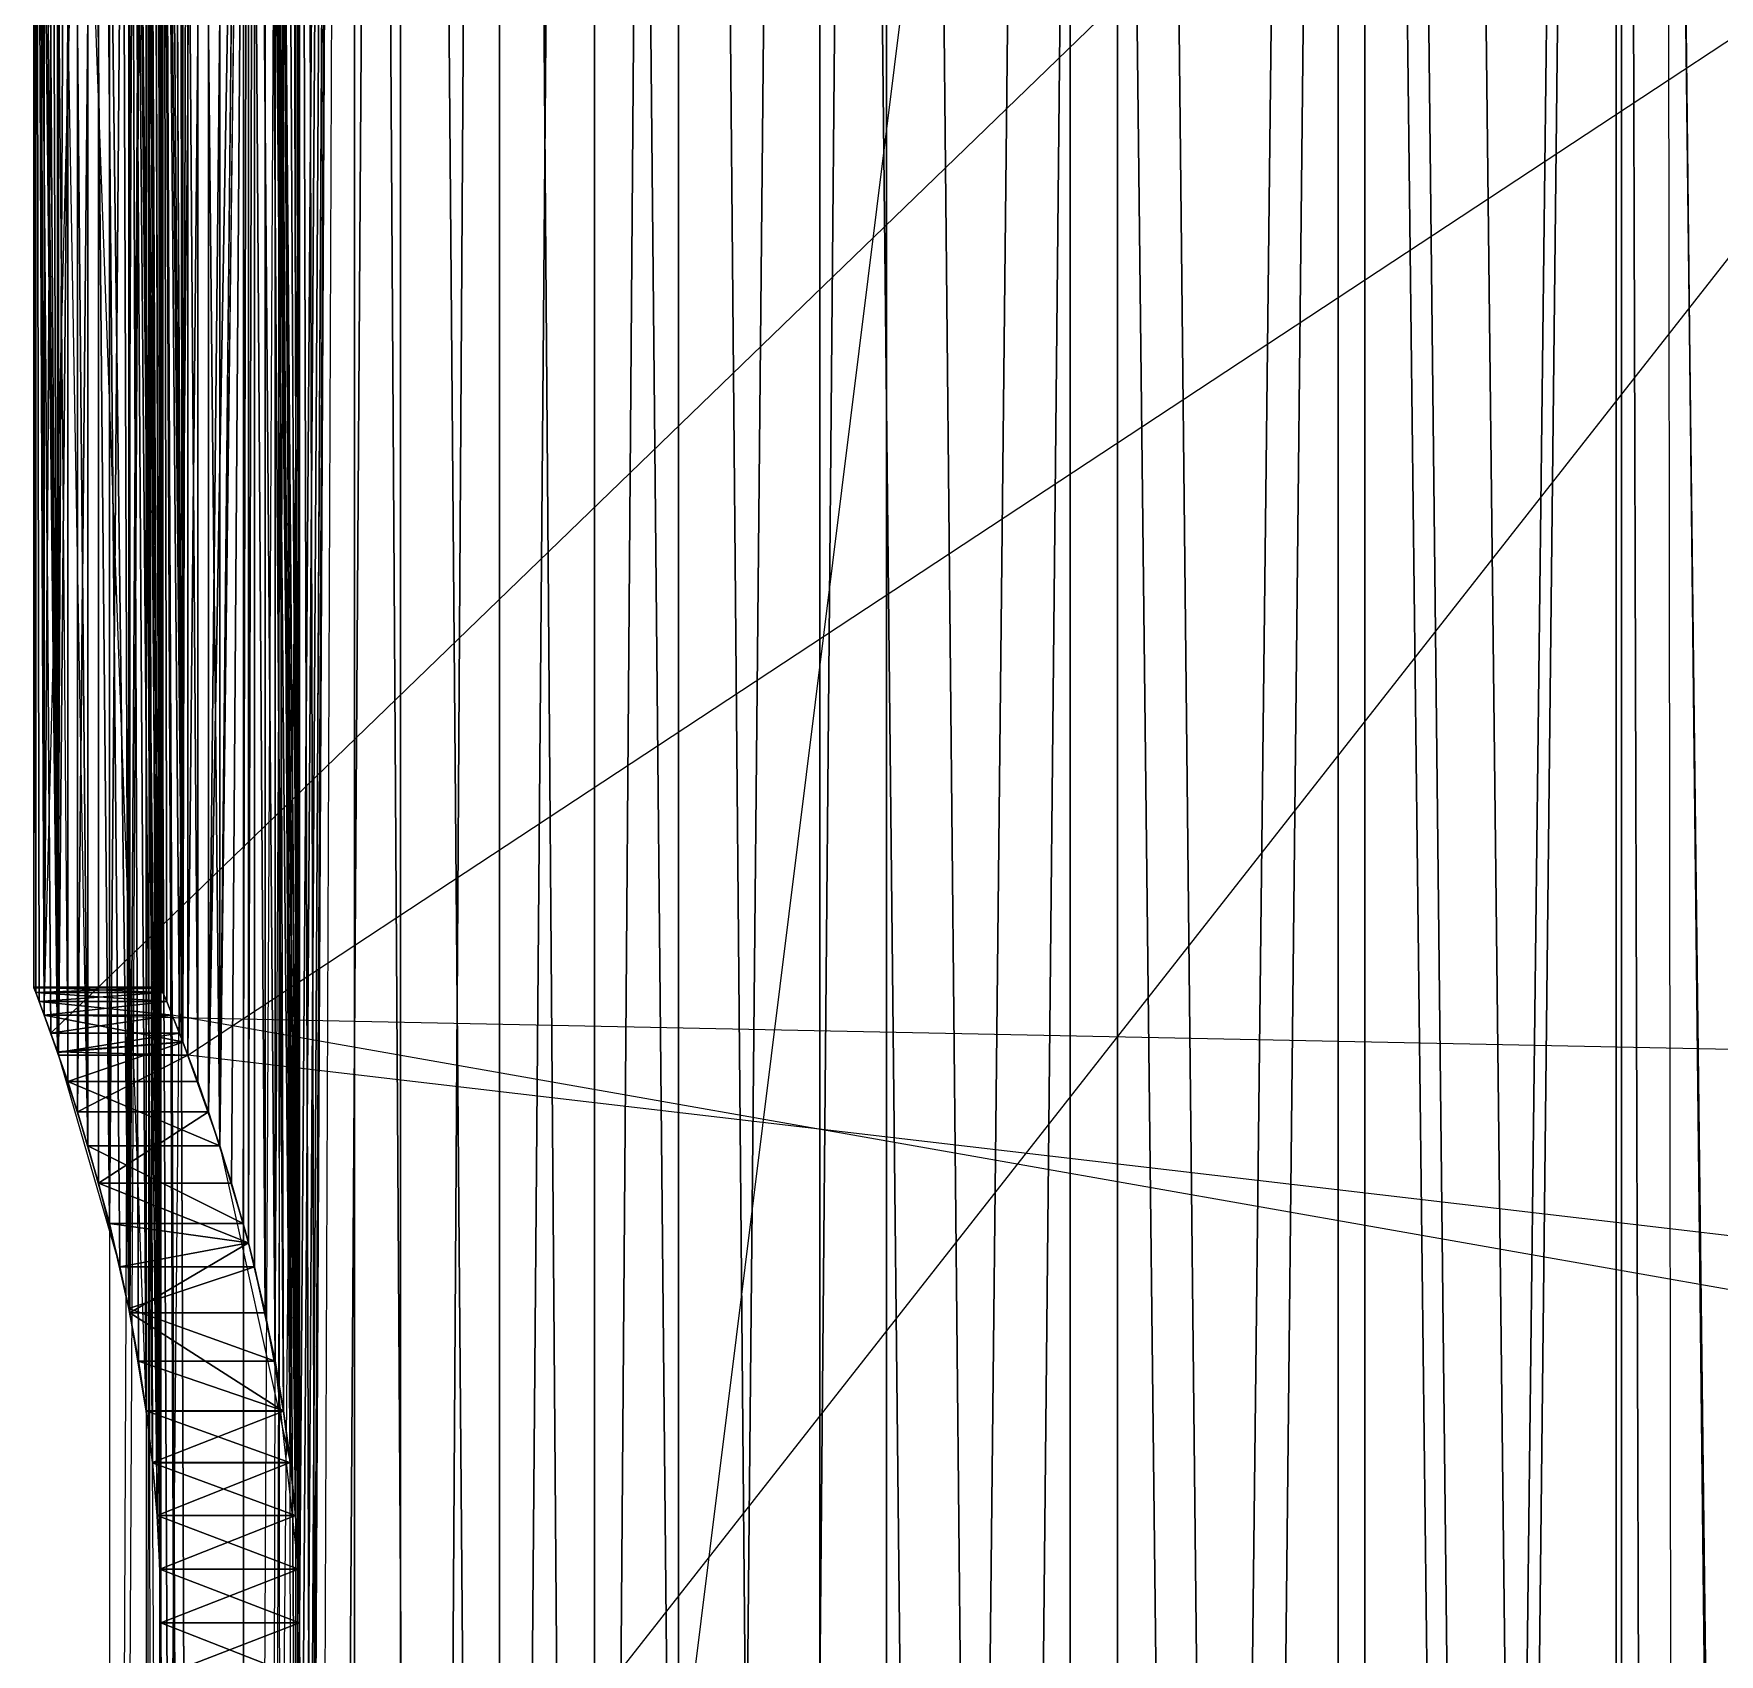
# Model space of a CAD drawing. Extents: x 234 to 504, y 2754 to 8450.
# Drawn here: x 234.2 to 371.6, y 4045.8 to 4177.8 of the extents above; entities that cross this region are included whole.
import ezdxf

# ---------------------------------------------------------------- set-up
doc = ezdxf.new("R2010")
doc.units = 0
doc.layers.get('0').update_dxf_attribs({"linetype": 'CONTINUOUS'})

msp = doc.modelspace()

# ---------------------------------------------------------------- linework, layer by layer
at = {"color": 7}
for points in [[(385.98, 6551.26, -102.26), (363.16, 4652.49, -101.29), (363.16, 6551.26, -101.29), (363.16, 4652.49, -101.29), (385.98, 6551.26, -102.26), (385.98, 4652.49, -102.26), (363.16, 4652.49, -101.29), (363.16, 4652.49, -101.29), (385.98, 4652.49, -102.26), (368.88, 2753.73, -101.17), (363.16, 4652.49, -101.29), (368.88, 2753.73, -101.17), (385.98, 4652.49, -102.26), (385.98, 2753.73, -102.26), (368.88, 2753.73, -101.17), (303.72, 8450.03, -129.98)], [(303.72, 8450.03, -129.98), (368.88, 2753.73, -111.52)], [(363.16, 8450.03, -101.29), (368.88, 2753.73, -101.17), (363.16, 2753.73, -101.29), (363.16, 4652.49, -101.29), (368.88, 2753.73, -101.17), (363.16, 4652.49, -101.29), (363.16, 2753.73, -101.29), (340.51, 2753.73, -104.19), (363.16, 4652.49, -101.29)], [(481.86, 5601.87, -184.02), (255.81, 3785.04, -287.41), (255.9, 3789.42, -287.59), (260.38, 2753.73, -296.42), (255.81, 3785.04, -287.41), (260.38, 2753.73, -296.42), (255.9, 3789.42, -287.59), (260.38, 4652.49, -296.42), (260.38, 2753.73, -296.42), (260.38, 2753.73, -296.42), (260.38, 4652.49, -296.42), (272.18, 2753.73, -313.88), (260.38, 2753.73, -296.42), (272.18, 2753.73, -313.88), (260.38, 4652.49, -296.42)], [(251.34, 4652.49, -170.14), (237.81, 3229.94, -205.01)], [(251.34, 4652.49, -170.14), (251.34, 2753.73, -170.14), (244.52, 4561.79, -184.21)], [(260.38, 4652.49, -296.42), (249.4, 3491.62, -270.02)], [(251.34, 4652.49, -301.47), (264.12, 2753.73, -320.39), (264.12, 2753.73, -320.39), (251.34, 4652.49, -301.47), (251.34, 2753.73, -301.47), (264.12, 2753.73, -320.39), (251.34, 2753.73, -301.47), (251.34, 4652.49, -301.47)], [(264.12, 4652.49, -151.22), (264.12, 2753.73, -151.22), (251.34, 2753.73, -170.14), (264.12, 4652.49, -151.22)], [(264.12, 4652.49, -151.22), (251.34, 2753.73, -170.14), (251.34, 4652.49, -170.14)], [(260.38, 4652.49, -296.42), (254.59, 3806.67, -284.63), (255.9, 4048.34, -287.59), (260.38, 4652.49, -296.42), (255.9, 4048.34, -287.59), (254.59, 3806.67, -284.63), (253.11, 3814.67, -281.02), (255.9, 4048.34, -287.59), (255.9, 4048.34, -287.59), (253.11, 3814.67, -281.02), (255.81, 4043.96, -287.41), (255.9, 4048.34, -287.59), (255.56, 4298.51, -286.85)], [(255.9, 4307.26, -287.59), (255.56, 3798.17, -286.85), (255.14, 3802.49, -285.91), (260.38, 4652.49, -296.42), (255.56, 3798.17, -286.85), (260.38, 4652.49, -296.42), (255.14, 3802.49, -285.91), (254.59, 3806.67, -284.63), (260.38, 4652.49, -296.42)], [(260.38, 2753.73, -296.42), (255.9, 3271.57, -287.59), (255.9, 3530.49, -287.59), (260.38, 2753.73, -296.42), (255.9, 3530.49, -287.59), (255.9, 3271.57, -287.59), (255.81, 3275.96, -287.41), (255.9, 3530.49, -287.59), (255.9, 3530.49, -287.59), (255.81, 3275.96, -287.41), (255.56, 3280.32, -286.85), (255.9, 3530.49, -287.59), (255.9, 3789.42, -287.59), (255.81, 3793.8, -287.41), (260.38, 4652.49, -296.42), (255.9, 3789.42, -287.59), (260.38, 4652.49, -296.42), (255.81, 3793.8, -287.41), (255.56, 3798.17, -286.85), (260.38, 4652.49, -296.42)], [(260.38, 4652.49, -175.19), (255.9, 3530.51, -184.02), (255.81, 3526.1, -184.21), (260.38, 2753.73, -175.19), (255.9, 3530.51, -184.02), (260.38, 2753.73, -175.19), (255.81, 4561.79, -184.21)], [(255.81, 4561.79, -184.21), (260.38, 2753.73, -175.19), (260.38, 4652.49, -175.19)], [(260.38, 4652.49, -296.42), (255.9, 4048.34, -287.59), (260.38, 4652.49, -296.42)], [(260.38, 4652.49, -175.19), (260.38, 2753.73, -175.19), (272.18, 4652.49, -157.73)], [(272.18, 4652.49, -157.73), (260.38, 2753.73, -175.19), (272.18, 2753.73, -157.73), (272.18, 4652.49, -157.73)], [(264.12, 4652.49, -320.39), (279.93, 2753.73, -336.88), (279.93, 2753.73, -336.88), (264.12, 4652.49, -320.39), (264.12, 2753.73, -320.39), (279.93, 2753.73, -336.88), (264.12, 2753.73, -320.39), (264.12, 4652.49, -320.39)], [(279.93, 4652.49, -134.74), (279.93, 2753.73, -134.74), (264.12, 2753.73, -151.22), (279.93, 4652.49, -134.74)], [(279.93, 4652.49, -134.74), (264.12, 2753.73, -151.22), (264.12, 4652.49, -151.22)], [(272.18, 4652.49, -157.73), (272.18, 2753.73, -157.73), (286.77, 4652.49, -142.51)], [(286.77, 4652.49, -142.51), (272.18, 2753.73, -157.73), (286.77, 2753.73, -142.51), (286.77, 4652.49, -142.51)], [(272.18, 4652.49, -313.88), (272.18, 2753.73, -313.88), (272.18, 2753.73, -313.88), (272.18, 4652.49, -313.88), (286.77, 2753.73, -329.1), (272.18, 2753.73, -313.88), (286.77, 2753.73, -329.1), (272.18, 4652.49, -313.88)], [(279.93, 4652.49, -336.88), (298.29, 2753.73, -350.46), (298.29, 2753.73, -350.46), (279.93, 4652.49, -336.88), (279.93, 2753.73, -336.88), (298.29, 2753.73, -350.46), (279.93, 2753.73, -336.88), (279.93, 4652.49, -336.88)], [(298.29, 4652.49, -121.16), (298.29, 2753.73, -121.16), (279.93, 2753.73, -134.74), (298.29, 4652.49, -121.16)], [(298.29, 4652.49, -121.16), (279.93, 2753.73, -134.74), (279.93, 4652.49, -134.74)], [(286.77, 4652.49, -142.51), (286.77, 2753.73, -142.51), (303.72, 4652.49, -129.98)], [(303.72, 4652.49, -129.98), (286.77, 2753.73, -142.51), (303.72, 2753.73, -129.98), (303.72, 4652.49, -129.98)], [(286.77, 4652.49, -329.1), (286.77, 2753.73, -329.1), (286.77, 2753.73, -329.1), (286.77, 4652.49, -329.1), (303.72, 2753.73, -341.64), (286.77, 2753.73, -329.1), (303.72, 2753.73, -341.64), (286.77, 4652.49, -329.1)], [(298.29, 4652.49, -350.46), (318.68, 2753.73, -360.74), (318.68, 2753.73, -360.74), (298.29, 4652.49, -350.46), (298.29, 2753.73, -350.46), (318.68, 2753.73, -360.74), (298.29, 2753.73, -350.46), (298.29, 4652.49, -350.46)], [(318.68, 4652.49, -110.88), (318.68, 2753.73, -110.88), (298.29, 2753.73, -121.16), (318.68, 4652.49, -110.88)], [(318.68, 4652.49, -110.88), (298.29, 2753.73, -121.16), (298.29, 4652.49, -121.16)], [(303.72, 4652.49, -129.98), (303.72, 2753.73, -129.98), (322.54, 4652.49, -120.49)], [(322.54, 4652.49, -120.49), (303.72, 2753.73, -129.98), (322.54, 2753.73, -120.49), (322.54, 4652.49, -120.49)], [(303.72, 4652.49, -341.64), (303.72, 2753.73, -341.64), (303.72, 2753.73, -341.64), (303.72, 4652.49, -341.64), (322.54, 2753.73, -351.13), (303.72, 2753.73, -341.64), (322.54, 2753.73, -351.13), (303.72, 4652.49, -341.64)], [(318.68, 4652.49, -360.74), (340.51, 2753.73, -367.42), (340.51, 2753.73, -367.42), (318.68, 4652.49, -360.74), (318.68, 2753.73, -360.74), (340.51, 2753.73, -367.42), (318.68, 2753.73, -360.74), (318.68, 4652.49, -360.74)], [(340.51, 4652.49, -104.19), (340.51, 2753.73, -104.19), (318.68, 2753.73, -110.88), (340.51, 4652.49, -104.19)], [(340.51, 4652.49, -104.19), (318.68, 2753.73, -110.88), (318.68, 4652.49, -110.88)], [(322.54, 4652.49, -120.49), (322.54, 2753.73, -120.49), (342.7, 4652.49, -114.31)], [(342.7, 4652.49, -114.31), (322.54, 2753.73, -120.49), (342.7, 2753.73, -114.31), (342.7, 4652.49, -114.31)], [(322.54, 4652.49, -351.13), (322.54, 2753.73, -351.13), (322.54, 2753.73, -351.13), (322.54, 4652.49, -351.13), (342.7, 2753.73, -357.3), (322.54, 2753.73, -351.13), (342.7, 2753.73, -357.3), (322.54, 4652.49, -351.13)], [(340.51, 4652.49, -367.42), (363.16, 2753.73, -370.33), (363.16, 2753.73, -370.33), (340.51, 4652.49, -367.42), (340.51, 2753.73, -367.42), (363.16, 2753.73, -370.33), (340.51, 2753.73, -367.42), (340.51, 4652.49, -367.42)], [(363.16, 4652.49, -101.29), (340.51, 2753.73, -104.19), (340.51, 4652.49, -104.19)], [(342.7, 4652.49, -114.31), (342.7, 2753.73, -114.31), (363.6, 4652.49, -111.64)], [(363.6, 4652.49, -111.64), (342.7, 2753.73, -114.31), (363.6, 2753.73, -111.64), (363.6, 4652.49, -111.64)], [(342.7, 4652.49, -357.3), (342.7, 2753.73, -357.3), (342.7, 2753.73, -357.3), (342.7, 4652.49, -357.3), (363.6, 2753.73, -359.98), (342.7, 2753.73, -357.3), (363.6, 2753.73, -359.98), (342.7, 4652.49, -357.3)], [(363.16, 4652.49, -370.33), (385.98, 2753.73, -369.36), (385.98, 2753.73, -369.36), (363.16, 4652.49, -370.33), (363.16, 2753.73, -370.33), (385.98, 2753.73, -369.36), (363.16, 2753.73, -370.33), (363.16, 4652.49, -370.33)], [(363.6, 4652.49, -111.64), (363.6, 2753.73, -111.64), (384.67, 4652.49, -112.53)], [(363.6, 4652.49, -111.64), (363.6, 2753.73, -111.64), (368.88, 2753.73, -111.52), (384.67, 4652.49, -112.53), (363.6, 2753.73, -111.64), (384.67, 4652.49, -112.53), (368.88, 2753.73, -111.52), (384.67, 2753.73, -112.53), (384.67, 4652.49, -112.53)], [(363.6, 4652.49, -359.98), (363.6, 2753.73, -359.98), (363.6, 2753.73, -359.98), (363.6, 4652.49, -359.98), (384.67, 2753.73, -359.08), (363.6, 2753.73, -359.98), (384.67, 2753.73, -359.08), (363.6, 4652.49, -359.98)], [(236.18, 2753.73, -258.56), (243.91, 4579.25, -285.92)], [(246.38, 2753.73, -214.8), (255.81, 4570.58, -184.21)], [(244.52, 4561.8, -287.41), (251.34, 2753.73, -301.47), (251.34, 2753.73, -301.47), (244.52, 4561.8, -287.41)], [(244.52, 4561.79, -184.21), (251.34, 2753.73, -170.14), (244.6, 4307.28, -184.02)], [(255.15, 4294.2, -285.92), (255.9, 4048.34, -287.59), (255.56, 4557.43, -286.85)], [(243.4, 4548.93, -284.63), (243.4, 3513.24, -284.63)], [(253.9, 4544.85, -188.62), (254.59, 3547.77, -186.99)], [(234.4, 4255.9, -242.38), (236.19, 4094.82, -258.64), (236.19, 4094.82, -258.64), (234.4, 4255.9, -242.38), (235.63, 4096.39, -255.12), (236.19, 4094.82, -258.64), (235.63, 4096.39, -255.12), (234.4, 4255.9, -242.38), (235.09, 4097.86, -250.96), (235.63, 4096.39, -255.12), (501.49, 4353.5, -212.49)], [(240.41, 4339.79, -276.1), (240.41, 4080.87, -276.1), (242.06, 4073.59, -281.02), (242.06, 4282.01, -281.02), (240.41, 4080.87, -276.1), (240.41, 3563.03, -276.1), (242.06, 3555.75, -281.02), (240.41, 3756.88, -276.1), (240.41, 3563.03, -276.1), (500.75, 3227.48, -262.96)], [(241.93, 2753.73, -280.66), (243.91, 4320.33, -285.92)], [(253.11, 3764.16, -281.02), (255.14, 4320.33, -285.91)], [(255.56, 4316.01, -286.85), (255.56, 3262.82, -286.85), (260.38, 2753.73, -296.42), (255.15, 3258.51, -285.92), (255.56, 3262.82, -286.85), (255.15, 3258.51, -285.92), (260.38, 2753.73, -296.42)], [(244.52, 4302.88, -287.41), (251.34, 2753.73, -301.47), (244.6, 4307.26, -287.59), (244.6, 4048.34, -287.59), (244.52, 4043.95, -287.41), (251.34, 2753.73, -301.47), (244.6, 4048.34, -287.59), (244.52, 4043.95, -287.41), (244.29, 4039.59, -286.85), (251.34, 2753.73, -301.47), (244.52, 4043.95, -287.41), (251.34, 2753.73, -301.47), (244.29, 4039.59, -286.85), (243.91, 4035.28, -285.92), (251.34, 2753.73, -301.47), (251.34, 2753.73, -301.47), (243.91, 4035.28, -285.92), (243.4, 4031.09, -284.63), (251.34, 2753.73, -301.47), (243.91, 4294.2, -285.92)], [(244.6, 4307.28, -184.02), (251.34, 2753.73, -170.14), (244.52, 4302.87, -184.21)], [(244.6, 4307.26, -287.59), (251.34, 2753.73, -301.47), (244.6, 4307.26, -287.59)], [(260.38, 2753.73, -175.19), (255.56, 3780.65, -184.77), (255.15, 3776.37, -185.69), (255.9, 3530.51, -184.02), (255.56, 3780.65, -184.77), (255.9, 4307.28, -184.02), (255.9, 4048.36, -184.02), (260.38, 2753.73, -175.19), (255.9, 4307.28, -184.02), (260.38, 2753.73, -175.19), (255.9, 4048.36, -184.02), (255.9, 3789.44, -184.02), (260.38, 2753.73, -175.19)], [(255.9, 4307.28, -184.02), (255.9, 4048.36, -184.02), (255.81, 4043.95, -184.21)], [(255.81, 4302.87, -184.21), (255.9, 4048.36, -184.02), (255.9, 4307.28, -184.02), (255.9, 4048.36, -184.02), (255.81, 4302.87, -184.21)], [(255.9, 4307.28, -184.02), (260.38, 2753.73, -175.19), (255.9, 4307.28, -184.02)], [(255.9, 3789.44, -184.02), (255.9, 4307.28, -184.02)], [(255.9, 4307.26, -287.59), (255.9, 4048.34, -287.59), (255.9, 4048.34, -287.59), (255.9, 4307.26, -287.59)], [(243.4, 4290.01, -284.63), (244.6, 4048.34, -287.59), (243.91, 4294.2, -285.92), (251.34, 2753.73, -301.47), (244.52, 4302.88, -287.41), (244.6, 4048.34, -287.59), (251.34, 2753.73, -301.47), (244.6, 4048.34, -287.59), (244.52, 4302.88, -287.41)], [(244.52, 4302.87, -184.21), (244.6, 4048.36, -184.02), (244.29, 4298.49, -184.77)], [(244.52, 4302.87, -184.21), (251.34, 2753.73, -170.14), (244.6, 4048.36, -184.02), (244.52, 4302.87, -184.21)], [(255.81, 4302.88, -287.41), (255.9, 4048.34, -287.59), (255.56, 4298.51, -286.85), (255.9, 4048.34, -287.59), (255.81, 4302.88, -287.41)], [(244.29, 4298.51, -286.85), (244.6, 4048.34, -287.59), (244.6, 4048.34, -287.59), (244.29, 4298.51, -286.85)], [(244.77, 3996.97, -229.23), (482.13, 4299.45, -287)], [(255.56, 4298.51, -286.85), (255.9, 4048.34, -287.59), (255.15, 4294.2, -285.92), (255.81, 4052.72, -287.41), (253.11, 4282.01, -281.02), (255.9, 4048.34, -287.59), (255.81, 4052.72, -287.41), (255.9, 4048.34, -287.59), (253.11, 4282.01, -281.02)], [(244.29, 4298.49, -184.77), (244.6, 4048.36, -184.02), (243.91, 4294.21, -185.69)], [(255.56, 4298.49, -184.77), (255.9, 4048.36, -184.02), (255.9, 4048.36, -184.02), (255.56, 4298.49, -184.77)], [(243.91, 4294.2, -285.92), (244.6, 4048.34, -287.59), (244.29, 3798.17, -286.85), (243.4, 4031.09, -284.63), (243.91, 3802.48, -285.92), (244.29, 3798.17, -286.85), (243.91, 3802.48, -285.92), (243.4, 4031.09, -284.63), (243.4, 3806.67, -284.63), (243.91, 3802.48, -285.92), (244.52, 3785.03, -287.41)], [(243.91, 4294.21, -185.69), (244.6, 4048.36, -184.02), (243.41, 4290.02, -186.98), (244.52, 4043.95, -184.21), (244.6, 4048.36, -184.02), (244.6, 3789.44, -184.02), (244.52, 4043.95, -184.21), (244.6, 3789.44, -184.02), (244.6, 4048.36, -184.02), (251.34, 2753.73, -170.14), (244.6, 3789.44, -184.02), (244.6, 3789.44, -184.02), (251.34, 2753.73, -170.14)], [(252.24, 4278.26, -192.9), (253.9, 4069.67, -188.62), (255.15, 4294.21, -185.69)], [(254.59, 4290.02, -186.98), (255.9, 4048.36, -184.02), (255.15, 4294.21, -185.69), (255.9, 4048.36, -184.02), (254.59, 4290.02, -186.98)], [(255.15, 4294.21, -185.69), (255.9, 4048.36, -184.02), (255.9, 3271.59, -184.02)], [(241.98, 4022.72, -190.8), (243.41, 4290.02, -186.98)], [(243.41, 4290.02, -186.98), (244.6, 4048.36, -184.02), (244.52, 4052.73, -184.21), (244.29, 4057.08, -184.76), (241.98, 4281.65, -190.8), (244.52, 4052.73, -184.21), (241.98, 4281.65, -190.8), (244.29, 4057.08, -184.76), (243.91, 4061.39, -185.69), (241.98, 4281.65, -190.8)], [(242.06, 4282.01, -281.02), (242.06, 4073.59, -281.02), (243.4, 4290.01, -284.63)], [(243.4, 4290.01, -284.63), (242.06, 4073.59, -281.02), (243.4, 4065.59, -284.63), (243.4, 4290.01, -284.63)], [(251.34, 2753.73, -301.47), (243.91, 3776.36, -285.92), (243.4, 3772.17, -284.63), (251.34, 2753.73, -301.47), (243.91, 4061.41, -285.92), (244.29, 4057.09, -286.85), (243.4, 4290.01, -284.63), (243.91, 4061.41, -285.92), (243.4, 4290.01, -284.63), (244.29, 4057.09, -286.85), (244.52, 4052.73, -287.41), (243.4, 4290.01, -284.63)], [(243.4, 4290.01, -284.63), (244.52, 4052.73, -287.41), (244.6, 4048.34, -287.59), (243.4, 4290.01, -284.63)], [(243.4, 4290.01, -284.63), (243.4, 4065.59, -284.63), (243.91, 4061.41, -285.92), (243.4, 4290.01, -284.63), (244.29, 3539.25, -286.85)], [(483.17, 4290, -186.98), (482.13, 4056.15, -184.61), (245.52, 4097.86, -250.96), (245.08, 4098.96, -246.72), (244.77, 4255.9, -242.38), (245.52, 4097.86, -250.96), (245.52, 4097.86, -250.96), (244.77, 4255.9, -242.38), (246.11, 4096.39, -255.12), (245.52, 4097.86, -250.96), (245.08, 4098.96, -246.72), (244.77, 4099.7, -242.41), (244.77, 4255.9, -242.38), (245.08, 4098.96, -246.72), (244.77, 4255.9, -242.38), (244.77, 4099.7, -242.41), (244.62, 4100.08, -238.01), (244.77, 4255.9, -242.38)], [(254.59, 4290.01, -284.63), (255.9, 4048.34, -287.59), (255.9, 4048.34, -287.59), (254.59, 4290.01, -284.63)], [(242.78, 4285.93, -188.62), (244.6, 4048.36, -184.02), (244.6, 4048.36, -184.02), (242.78, 4285.93, -188.62)], [(251.7, 2753.73, -194.4), (253.9, 4069.67, -188.62), (253.9, 4285.93, -188.62)], [(253.9, 4285.93, -188.62), (255.9, 4048.36, -184.02), (255.9, 4048.36, -184.02), (253.9, 4285.93, -188.62), (255.81, 4052.73, -184.21), (255.9, 4048.36, -184.02), (255.81, 4052.73, -184.21), (253.9, 4285.93, -188.62), (255.56, 4057.08, -184.77), (255.81, 4052.73, -184.21), (253.9, 4069.67, -188.62), (254.59, 4065.62, -186.99), (253.9, 4285.93, -188.62), (253.9, 4069.67, -188.62), (253.9, 4285.93, -188.62), (254.59, 4065.62, -186.99), (255.15, 4061.39, -185.69), (253.9, 4285.93, -188.62)], [(253.9, 4285.93, -188.62), (255.15, 4061.39, -185.69), (255.56, 4057.08, -184.77), (253.9, 4285.93, -188.62)], [(236.27, 4261.02, -212.49), (243.4, 4065.61, -186.99), (242.78, 4069.67, -188.62), (241.98, 4281.65, -190.8), (243.4, 4065.61, -186.99), (241.98, 4281.65, -190.8), (242.78, 4069.67, -188.62), (241.98, 4073.95, -190.8), (241.98, 4281.65, -190.8)], [(240.41, 4274.73, -276.1), (240.41, 4080.87, -276.1), (242.06, 4282.01, -281.02), (240.41, 4080.87, -276.1), (240.41, 4274.73, -276.1)], [(241.98, 4281.65, -190.8), (241.98, 4073.95, -190.8), (241.26, 4278.26, -192.9)], [(244.29, 3780.65, -184.77), (244.52, 4052.73, -184.21), (241.98, 4281.65, -190.8), (244.6, 4048.36, -184.02), (244.52, 4052.73, -184.21), (244.6, 4048.36, -184.02), (241.98, 4281.65, -190.8)], [(241.98, 4281.65, -190.8), (243.91, 4061.39, -185.69), (243.4, 4065.61, -186.99), (241.98, 4281.65, -190.8)], [(245.53, 4257.75, -250.98), (246.39, 4095.65, -256.86), (249.4, 4087.21, -270.02), (251.73, 4276.29, -277.31), (251.31, 4080.87, -276.1), (249.4, 4087.21, -270.02), (255.14, 4061.41, -285.91), (254.59, 4065.59, -284.63), (253.11, 4282.01, -281.02), (255.14, 4061.41, -285.91), (253.11, 4282.01, -281.02), (254.59, 4065.59, -284.63), (253.11, 4073.59, -281.02), (253.11, 4282.01, -281.02)], [(253.11, 4282.01, -281.02), (253.11, 4073.59, -281.02), (251.73, 4276.29, -277.31)], [(255.81, 3526.11, -287.41), (255.14, 4061.41, -285.91), (253.11, 4282.01, -281.02), (255.56, 4057.09, -286.85), (255.14, 4061.41, -285.91), (255.56, 4057.09, -286.85), (253.11, 4282.01, -281.02), (255.81, 4052.72, -287.41), (255.56, 4057.09, -286.85), (255.9, 3530.49, -287.59)], [(241.26, 4278.26, -192.9), (241.98, 4073.95, -190.8), (239.53, 4271.43, -198.42)], [(251.73, 4276.3, -194.3), (251.73, 4079.3, -194.3), (252.24, 4278.26, -192.9)], [(252.24, 4278.26, -192.9), (251.73, 4079.3, -194.3), (252.24, 4077.34, -192.9), (252.24, 4278.26, -192.9)], [(252.24, 4278.26, -192.9), (252.24, 4077.34, -192.9), (253.9, 4069.67, -188.62), (252.24, 4278.26, -192.9)], [(251.31, 4274.73, -276.1), (249.4, 4087.21, -270.02), (248.47, 4089.97, -205.01), (250.35, 4084.17, -198.42), (251.73, 4276.3, -194.3), (248.47, 4089.97, -205.01), (251.73, 4276.3, -194.3), (250.35, 4084.17, -198.42), (251.73, 4079.3, -194.3), (251.73, 4276.3, -194.3)], [(250.35, 4271.43, -198.42), (248.47, 4089.97, -205.01), (251.73, 4276.3, -194.3), (248.47, 4089.97, -205.01), (250.35, 4271.43, -198.42)], [(251.73, 4276.29, -277.31), (249.4, 4087.21, -270.02), (251.31, 4274.73, -276.1), (251.31, 4015.81, -276.1), (251.73, 4017.37, -277.31), (249.4, 3828.29, -270.02), (251.31, 4015.81, -276.1), (251.31, 3756.88, -276.1), (251.73, 3758.45, -277.31), (249.4, 3569.37, -270.02), (251.31, 3756.88, -276.1), (490.16, 3574.59, -262.96), (489.13, 3571.66, -267.22), (490.16, 3745.32, -262.96), (490.16, 3574.59, -262.96), (482.13, 3263.76, -287), (482.13, 2753.73, -287)], [(251.73, 4276.29, -277.31), (251.73, 4079.31, -277.31), (251.31, 4080.87, -276.1), (251.73, 4276.29, -277.31)], [(251.73, 4276.29, -277.31), (253.11, 4073.59, -281.02), (251.73, 4079.31, -277.31), (251.73, 4276.29, -277.31)], [(234.68, 4256.64, -224.88), (235.1, 4097.85, -220.64), (239.53, 4271.43, -198.42), (241.98, 4073.95, -190.8), (241.26, 4077.34, -192.9), (239.53, 4271.43, -198.42)], [(236.18, 4260.74, -213.05), (235.1, 4097.85, -220.64), (235.1, 4097.85, -220.64), (236.18, 4260.74, -213.05), (236.18, 4094.86, -213.05), (235.1, 4097.85, -220.64), (236.18, 4094.86, -213.05), (236.18, 4260.74, -213.05), (236.27, 4094.58, -212.49), (236.18, 4094.86, -213.05), (241.26, 4077.34, -192.9), (239.53, 4084.17, -198.42), (239.53, 4271.43, -198.42), (241.26, 4077.34, -192.9), (239.53, 4271.43, -198.42), (239.53, 4084.17, -198.42), (237.81, 4089.97, -205.01), (239.53, 4271.43, -198.42)], [(239.53, 4271.43, -198.42), (237.81, 4089.97, -205.01), (237.81, 4265.63, -205.01)], [(238.66, 4268.39, -270.02), (240.41, 4080.87, -276.1), (240.41, 4080.87, -276.1), (238.66, 4268.39, -270.02), (238.66, 4087.21, -270.02), (240.41, 4080.87, -276.1), (238.66, 4087.21, -270.02), (238.66, 4268.39, -270.02)], [(249.4, 4268.39, -270.02), (249.4, 4087.21, -270.02), (249.4, 4087.21, -270.02), (249.4, 4268.39, -270.02)], [(499.17, 4268.14, -269.73), (500.75, 4092.44, -262.96), (235.1, 4097.85, -220.64), (234.4, 4255.9, -229.23)], [(237.81, 4265.63, -205.01), (237.81, 4089.97, -205.01), (236.27, 4094.58, -212.49), (237.81, 4265.63, -205.01)], [(237.81, 4265.63, -205.01), (236.27, 4094.58, -212.49), (236.27, 4261.02, -212.49)], [(248.47, 4265.63, -205.01), (248.47, 4089.97, -205.01), (248.47, 4089.97, -205.01), (248.47, 4265.63, -205.01), (246.8, 4094.58, -212.49), (248.47, 4089.97, -205.01), (246.8, 4094.58, -212.49), (248.47, 4265.63, -205.01)], [(235.1, 4257.75, -250.98), (236.19, 4094.82, -258.64), (235.63, 4259.21, -255.12), (237.01, 4092.44, -262.96), (237.01, 4263.17, -262.96), (236.19, 4094.82, -258.64), (237.01, 4092.44, -262.96), (236.19, 4094.82, -258.64), (237.01, 4263.17, -262.96)], [(237.01, 4263.17, -262.96), (238.66, 4087.21, -270.02), (238.66, 4087.21, -270.02), (237.01, 4263.17, -262.96), (237.01, 4092.44, -262.96), (238.66, 4087.21, -270.02), (235.63, 4259.21, -255.12)], [(247.6, 4263.17, -262.96), (247.6, 4092.44, -262.96), (247.6, 4092.44, -262.96), (247.6, 4263.17, -262.96), (249.4, 4087.21, -270.02), (247.6, 4092.44, -262.96), (249.4, 4087.21, -270.02), (247.6, 4263.17, -262.96)], [(236.27, 4261.02, -212.49), (236.27, 4094.58, -212.49), (236.18, 4260.74, -213.05)], [(236.18, 4260.74, -258.56), (236.19, 4094.82, -258.64), (236.19, 4094.82, -258.64), (236.18, 4260.74, -258.56)], [(246.8, 4261.02, -212.49), (246.8, 4094.58, -212.49), (246.8, 4094.58, -212.49), (246.8, 4261.02, -212.49), (246.38, 4095.67, -214.8), (246.8, 4094.58, -212.49), (246.38, 4095.67, -214.8), (246.8, 4261.02, -212.49)], [(235.63, 4259.21, -255.12), (236.19, 4094.82, -258.64), (235.1, 4097.85, -220.64), (234.68, 4098.96, -224.9), (234.4, 4255.9, -229.23), (235.1, 4097.85, -220.64), (234.4, 4255.9, -229.23), (234.68, 4098.96, -224.9), (234.4, 4099.7, -229.23), (234.4, 4255.9, -229.23)], [(246.11, 4259.21, -255.12), (246.39, 4095.65, -256.86), (245.53, 4257.75, -250.98), (246.39, 4095.65, -256.86), (246.11, 4259.21, -255.12)], [(246.38, 4259.93, -256.81), (246.39, 4095.65, -256.86), (246.39, 4095.65, -256.86), (246.38, 4259.93, -256.81), (247.6, 4092.44, -262.96), (246.39, 4095.65, -256.86), (247.6, 4092.44, -262.96), (246.38, 4259.93, -256.81)], [(246.38, 4259.93, -214.8), (246.38, 4095.67, -214.8), (246.38, 4095.67, -214.8), (246.38, 4259.93, -214.8)], [(235.1, 4257.75, -220.64), (235.1, 4097.85, -220.64), (234.68, 4256.64, -224.88), (235.1, 4097.85, -220.64), (235.1, 4257.75, -220.64)], [(234.68, 4256.64, -246.72), (236.19, 4094.82, -258.64), (235.1, 4257.75, -250.98), (236.19, 4094.82, -258.64), (234.68, 4256.64, -246.72)], [(245.08, 4256.64, -224.88), (246.38, 4095.67, -214.8), (245.52, 4257.75, -220.64), (246.38, 4095.67, -214.8), (245.08, 4256.64, -224.88)], [(245.52, 4257.75, -220.64), (246.38, 4095.67, -214.8), (245.52, 4257.75, -220.64)], [(244.52, 4043.95, -287.41), (255.9, 4048.34, -287.59), (255.81, 4043.96, -287.41), (255.9, 4048.34, -287.59), (244.52, 4043.95, -287.41), (244.6, 4048.34, -287.59), (255.9, 4048.34, -287.59), (255.9, 4048.34, -287.59), (244.6, 4048.34, -287.59), (255.81, 4052.72, -287.41), (255.9, 4048.34, -287.59), (255.81, 4052.72, -287.41), (244.6, 4048.34, -287.59), (244.52, 4052.73, -287.41), (255.81, 4052.72, -287.41), (255.81, 4052.72, -287.41), (244.52, 4052.73, -287.41), (255.56, 4057.09, -286.85), (255.81, 4052.72, -287.41), (255.56, 4057.09, -286.85), (244.52, 4052.73, -287.41), (244.29, 4057.09, -286.85), (255.56, 4057.09, -286.85), (255.56, 4057.09, -286.85), (244.29, 4057.09, -286.85), (255.14, 4061.41, -285.91), (255.56, 4057.09, -286.85), (255.14, 4061.41, -285.91), (244.29, 4057.09, -286.85), (243.91, 4061.41, -285.92), (255.14, 4061.41, -285.91), (255.14, 4061.41, -285.91), (243.91, 4061.41, -285.92), (254.59, 4065.59, -284.63), (255.14, 4061.41, -285.91), (243.91, 4061.41, -285.92), (243.4, 4065.59, -284.63), (254.59, 4065.59, -284.63), (243.91, 4061.41, -285.92), (254.59, 4065.59, -284.63), (243.4, 4065.59, -284.63), (242.06, 4073.59, -281.02), (254.59, 4065.59, -284.63), (254.59, 4065.59, -284.63), (242.06, 4073.59, -281.02), (253.11, 4073.59, -281.02), (254.59, 4065.59, -284.63), (253.11, 4073.59, -281.02), (242.06, 4073.59, -281.02), (251.73, 4079.31, -277.31), (253.11, 4073.59, -281.02), (251.73, 4079.31, -277.31), (242.06, 4073.59, -281.02), (240.41, 4080.87, -276.1), (251.73, 4079.31, -277.31), (251.73, 4079.31, -277.31), (240.41, 4080.87, -276.1), (251.31, 4080.87, -276.1), (251.73, 4079.31, -277.31), (251.31, 4080.87, -276.1), (240.41, 4080.87, -276.1), (238.66, 4087.21, -270.02), (251.31, 4080.87, -276.1), (251.31, 4080.87, -276.1), (238.66, 4087.21, -270.02), (249.4, 4087.21, -270.02), (251.31, 4080.87, -276.1), (249.4, 4087.21, -270.02), (238.66, 4087.21, -270.02), (237.01, 4092.44, -262.96), (249.4, 4087.21, -270.02), (249.4, 4087.21, -270.02), (237.01, 4092.44, -262.96), (247.6, 4092.44, -262.96), (249.4, 4087.21, -270.02), (247.6, 4092.44, -262.96), (237.01, 4092.44, -262.96), (246.39, 4095.65, -256.86), (247.6, 4092.44, -262.96), (246.39, 4095.65, -256.86), (237.01, 4092.44, -262.96), (236.19, 4094.82, -258.64), (246.39, 4095.65, -256.86), (246.39, 4095.65, -256.86), (236.19, 4094.82, -258.64), (246.11, 4096.39, -255.12), (246.39, 4095.65, -256.86), (246.11, 4096.39, -255.12), (236.19, 4094.82, -258.64), (235.63, 4096.39, -255.12), (246.11, 4096.39, -255.12), (246.11, 4096.39, -255.12), (235.63, 4096.39, -255.12), (245.52, 4097.86, -250.96), (246.11, 4096.39, -255.12), (245.52, 4097.86, -250.96), (235.63, 4096.39, -255.12), (235.09, 4097.86, -250.96), (245.52, 4097.86, -250.96), (245.52, 4097.86, -250.96), (235.09, 4097.86, -250.96), (245.08, 4098.96, -246.72), (245.52, 4097.86, -250.96), (245.08, 4098.96, -246.72), (235.09, 4097.86, -250.96), (234.68, 4098.96, -246.72), (245.08, 4098.96, -246.72), (245.08, 4098.96, -246.72), (234.68, 4098.96, -246.72), (244.77, 4099.7, -242.41), (245.08, 4098.96, -246.72), (244.77, 4099.7, -242.41), (234.68, 4098.96, -246.72), (234.4, 4099.7, -242.4), (244.77, 4099.7, -242.41), (244.77, 4099.7, -242.41), (234.4, 4099.7, -242.4), (244.62, 4100.08, -238.01), (244.77, 4099.7, -242.41), (244.62, 4100.08, -238.01), (234.4, 4099.7, -242.4), (234.26, 4100.08, -238.01), (244.62, 4100.08, -238.01), (244.62, 4100.08, -238.01), (234.26, 4100.08, -238.01), (244.6, 4100.12, -235.81), (244.62, 4100.08, -238.01), (244.6, 4100.12, -235.81), (234.26, 4100.08, -238.01), (234.24, 4100.12, -235.81), (244.6, 4100.12, -235.81), (244.6, 4100.12, -235.81), (234.24, 4100.12, -235.81), (244.77, 4099.7, -229.23), (244.6, 4100.12, -235.81), (244.77, 4099.7, -229.23), (234.24, 4100.12, -235.81), (234.4, 4099.7, -229.23), (244.77, 4099.7, -229.23), (244.77, 4099.7, -229.23), (234.4, 4099.7, -229.23), (245.08, 4098.96, -224.9), (244.77, 4099.7, -229.23), (245.08, 4098.96, -224.9), (234.4, 4099.7, -229.23), (234.68, 4098.96, -224.9), (245.08, 4098.96, -224.9), (245.08, 4098.96, -224.9), (234.68, 4098.96, -224.9), (245.52, 4097.85, -220.64), (245.08, 4098.96, -224.9), (245.52, 4097.85, -220.64), (234.68, 4098.96, -224.9), (235.1, 4097.85, -220.64), (245.52, 4097.85, -220.64), (245.52, 4097.85, -220.64), (235.1, 4097.85, -220.64), (246.38, 4095.67, -214.8), (245.52, 4097.85, -220.64), (246.38, 4095.67, -214.8), (235.1, 4097.85, -220.64), (236.18, 4094.86, -213.05), (246.38, 4095.67, -214.8), (246.38, 4095.67, -214.8), (236.18, 4094.86, -213.05), (246.8, 4094.58, -212.49), (246.38, 4095.67, -214.8), (246.8, 4094.58, -212.49), (236.18, 4094.86, -213.05), (236.27, 4094.58, -212.49), (246.8, 4094.58, -212.49), (246.8, 4094.58, -212.49), (236.27, 4094.58, -212.49), (237.81, 4089.97, -205.01), (246.8, 4094.58, -212.49), (492.71, 4256.56, -246.35)], [(245.08, 4256.64, -246.72), (246.39, 4095.65, -256.86), (246.39, 4095.65, -256.86), (245.08, 4256.64, -246.72)], [(234.4, 4255.9, -229.23), (234.4, 4099.7, -229.23), (234.24, 4255.48, -235.81)], [(234.24, 4255.48, -235.81), (234.24, 4100.12, -235.81), (234.26, 4255.52, -238)], [(234.26, 4255.52, -238), (234.24, 4100.12, -235.81), (234.26, 4100.08, -238.01), (234.26, 4255.52, -238)], [(234.24, 4255.48, -235.81), (234.4, 4099.7, -229.23), (234.24, 4100.12, -235.81), (234.24, 4255.48, -235.81)], [(234.26, 4255.52, -238), (234.26, 4100.08, -238.01), (234.4, 4255.9, -242.38)], [(234.26, 4255.52, -238), (234.26, 4100.08, -238.01), (234.4, 4099.7, -242.4), (234.4, 4255.9, -242.38), (234.26, 4100.08, -238.01), (234.4, 4255.9, -242.38), (234.4, 4099.7, -242.4), (234.68, 4098.96, -246.72), (234.4, 4255.9, -242.38)], [(234.4, 4255.9, -242.38), (234.68, 4098.96, -246.72), (235.09, 4097.86, -250.96), (234.4, 4255.9, -242.38)], [(244.77, 4255.9, -229.23), (246.38, 4095.67, -214.8), (246.38, 4095.67, -214.8), (244.77, 4255.9, -229.23), (245.52, 4097.85, -220.64), (246.38, 4095.67, -214.8), (245.52, 4097.85, -220.64), (244.77, 4255.9, -229.23), (245.08, 4098.96, -224.9), (245.52, 4097.85, -220.64), (244.62, 4255.52, -238), (244.62, 4100.08, -238.01), (244.6, 4255.48, -235.81)], [(244.6, 4255.48, -235.81), (244.6, 4100.12, -235.81), (244.77, 4255.9, -229.23)], [(244.77, 4255.9, -229.23), (244.6, 4100.12, -235.81), (244.77, 4099.7, -229.23), (244.77, 4255.9, -229.23)], [(244.6, 4255.48, -235.81), (244.62, 4100.08, -238.01), (244.6, 4100.12, -235.81), (244.6, 4255.48, -235.81)], [(244.77, 4255.9, -242.38), (244.62, 4100.08, -238.01), (244.62, 4255.52, -238)], [(244.77, 4255.9, -242.38), (246.11, 4096.39, -255.12), (244.77, 4255.9, -242.38), (246.39, 4095.65, -256.86), (246.11, 4096.39, -255.12), (246.39, 4095.65, -256.86), (244.77, 4255.9, -242.38)], [(244.77, 4255.9, -229.23), (244.77, 4099.7, -229.23), (245.08, 4098.96, -224.9), (244.77, 4255.9, -229.23)], [(494.35, 4065.59, -284.63), (246.8, 4094.58, -212.49), (237.81, 4089.97, -205.01), (248.47, 4089.97, -205.01), (246.8, 4094.58, -212.49), (248.47, 4089.97, -205.01), (237.81, 4089.97, -205.01), (239.53, 4084.17, -198.42), (248.47, 4089.97, -205.01), (248.47, 4089.97, -205.01), (239.53, 4084.17, -198.42), (250.35, 4084.17, -198.42), (248.47, 4089.97, -205.01), (250.35, 4084.17, -198.42), (239.53, 4084.17, -198.42), (251.73, 4079.3, -194.3), (250.35, 4084.17, -198.42), (251.73, 4079.3, -194.3), (239.53, 4084.17, -198.42), (241.26, 4077.34, -192.9), (251.73, 4079.3, -194.3), (251.73, 4079.3, -194.3), (241.26, 4077.34, -192.9), (252.24, 4077.34, -192.9), (251.73, 4079.3, -194.3), (252.24, 4077.34, -192.9), (241.26, 4077.34, -192.9), (241.98, 4073.95, -190.8), (252.24, 4077.34, -192.9), (252.24, 4077.34, -192.9), (241.98, 4073.95, -190.8), (253.9, 4069.67, -188.62), (252.24, 4077.34, -192.9), (253.9, 4069.67, -188.62), (241.98, 4073.95, -190.8), (242.78, 4069.67, -188.62), (253.9, 4069.67, -188.62), (253.9, 4069.67, -188.62), (242.78, 4069.67, -188.62), (254.59, 4065.62, -186.99), (253.9, 4069.67, -188.62), (254.59, 4065.62, -186.99), (242.78, 4069.67, -188.62), (243.4, 4065.61, -186.99), (254.59, 4065.62, -186.99), (254.59, 4065.62, -186.99), (243.4, 4065.61, -186.99), (255.15, 4061.39, -185.69), (254.59, 4065.62, -186.99), (255.15, 4061.39, -185.69), (243.4, 4065.61, -186.99), (243.91, 4061.39, -185.69), (255.15, 4061.39, -185.69), (255.15, 4061.39, -185.69), (243.91, 4061.39, -185.69), (255.56, 4057.08, -184.77), (255.15, 4061.39, -185.69), (255.56, 4057.08, -184.77), (243.91, 4061.39, -185.69), (244.29, 4057.08, -184.76), (255.56, 4057.08, -184.77), (255.56, 4057.08, -184.77), (244.29, 4057.08, -184.76), (255.81, 4052.73, -184.21), (255.56, 4057.08, -184.77), (255.81, 4052.73, -184.21), (244.29, 4057.08, -184.76), (244.52, 4052.73, -184.21), (255.81, 4052.73, -184.21), (255.81, 4052.73, -184.21), (244.52, 4052.73, -184.21), (255.9, 4048.36, -184.02), (255.81, 4052.73, -184.21), (255.9, 4048.36, -184.02), (244.52, 4052.73, -184.21), (244.6, 4048.36, -184.02), (255.9, 4048.36, -184.02), (255.9, 4048.36, -184.02), (244.6, 4048.36, -184.02), (255.81, 4043.95, -184.21), (255.9, 4048.36, -184.02), (255.81, 4043.95, -184.21), (244.6, 4048.36, -184.02), (244.52, 4043.95, -184.21)], [(255.9, 3789.44, -184.02), (255.9, 4048.36, -184.02), (255.9, 3789.44, -184.02)]]:
    msp.add_polyline3d(points, dxfattribs=at)

doc.saveas('drawing.dxf')
